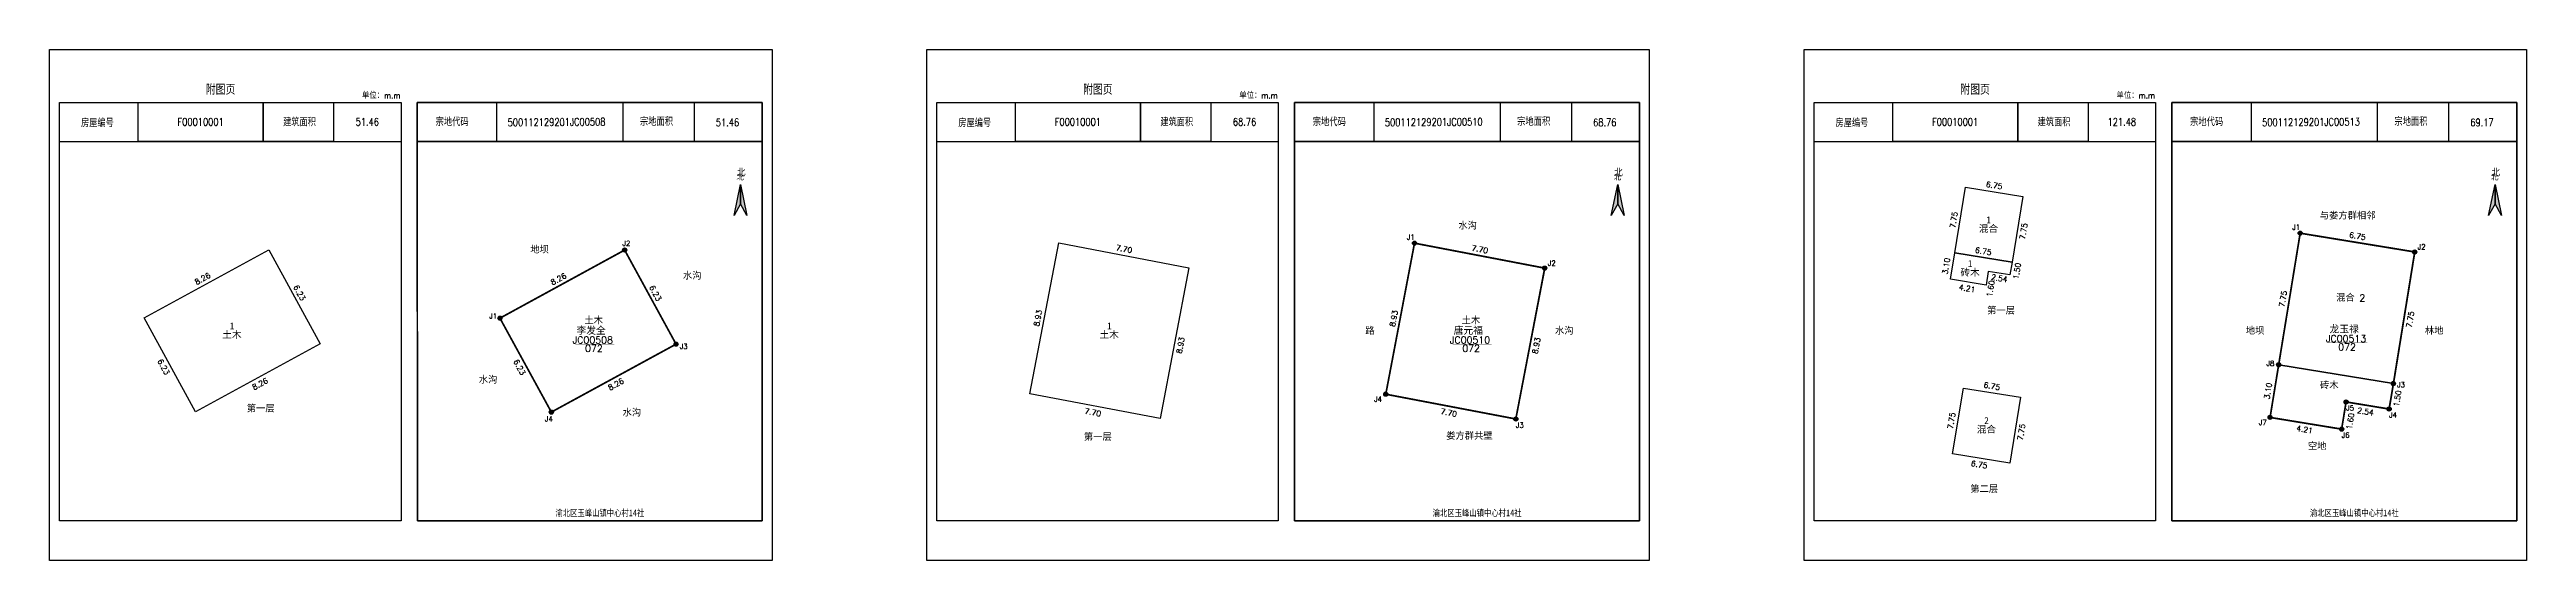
# Model space of a CAD drawing. Extents: x 36371590 to 36372043, y 3282005 to 3283161.
# Drawn here: x 36371896.3 to 36372040.3, y 3282004.5 to 3282034.2 of the extents above; entities that cross this region are included whole.
import ezdxf
from ezdxf.enums import TextEntityAlignment as Align

# ---------------------------------------------------------------- set-up
doc = ezdxf.new("R2010")
doc.units = 0
doc.header["$LTSCALE"] = 0.5
doc.linetypes.add('DASHED', pattern=[0.75, 0.5, -0.25])
doc.layers.get('0').update_dxf_attribs({"linetype": 'CONTINUOUS'})
doc.layers.add('_JMD_内', color=6, linetype='CONTINUOUS', true_color=0xff00ff)
doc.layers.add('_JZD_内', color=1, linetype='CONTINUOUS', true_color=0xff0000)
for name, color, linetype in [('_宗地图注记', 7, 'CONTINUOUS'), ('DLSS', 4, 'CONTINUOUS'), ('JZP', 1, 'CONTINUOUS'), ('TK', 7, 'CONTINUOUS'), ('ZJ', 7, 'CONTINUOUS'), ('内图框', 7, 'CONTINUOUS'), ('四至', 7, 'CONTINUOUS')]:
    doc.layers.add(name, color=color, linetype=linetype)
doc.layers.add('外图框', color=3, linetype='CONTINUOUS', plot=False)
doc.styles.add('HZ', font='rs.shx', dxfattribs={"width": 0.8, "bigfont": 'hztxt.shx'})
doc.styles.add('宋体', font='')
doc.styles.add('黑体', font='simhei.ttf')
doc.styles.get('宋体').set_extended_font_data('SimSun')

# ---------------------------------------------------------------- blocks, each defined once
blk = doc.blocks.new('指北针')
at = {"layer": '', "linetype": 'Continuous'}
for points in [[(0, 1.13), (0, 0), (-0.38, -0.68)], [(0, 1.13), (0.37, -0.68), (0, 0)]]:
    blk.add_hatch(color=7, dxfattribs=at).paths.add_polyline_path(points)
for points in [[(0, 1.13), (0, 0), (-0.38, -0.68)], [(0, 1.13), (0.37, -0.68), (0, 0)]]:
    blk.add_lwpolyline(points, close=True, dxfattribs=at)
at = {"layer": '', "linetype": 'DASHED', "style": '宋体', "width": 1}
blk.add_text('北', height=0.315, dxfattribs=at).set_placement((-0.24, 1.39))

msp = doc.modelspace()

# ---------------------------------------------------------------- hatches: boundary and pattern name
at = {"linetype": 'Continuous'}
h = msp.add_hatch(color=1, dxfattribs=at)
edge = h.paths.add_edge_path()
edge.add_arc((36372027.1, 3282023.54), 0.12, 0, 360)
at = {"linetype": 'Continuous', "true_color": 0x000000}
h = msp.add_hatch(color=18, dxfattribs=at)
edge = h.paths.add_edge_path()
edge.add_arc((36372027.1, 3282023.54), 0.11, 0, 360)
at = {"linetype": 'Continuous', "true_color": 0xffffff}
h = msp.add_hatch(color=7, dxfattribs=at)
edge = h.paths.add_edge_path(flags=0)
edge.add_arc((36372027.1, 3282023.54), 0.096, 0, 360)
at = {"linetype": 'Continuous'}
h = msp.add_hatch(color=1, dxfattribs=at)
edge = h.paths.add_edge_path()
edge.add_arc((36371929.69, 3282022.56), 0.12, 0, 360)
at = {"linetype": 'Continuous', "true_color": 0x000000}
h = msp.add_hatch(color=18, dxfattribs=at)
edge = h.paths.add_edge_path()
edge.add_arc((36371929.69, 3282022.56), 0.11, 0, 360)
at = {"linetype": 'Continuous', "true_color": 0xffffff}
h = msp.add_hatch(color=7, dxfattribs=at)
edge = h.paths.add_edge_path(flags=0)
edge.add_arc((36371929.69, 3282022.56), 0.096, 0, 360)
at = {"linetype": 'Continuous'}
h = msp.add_hatch(color=1, dxfattribs=at)
edge = h.paths.add_edge_path()
edge.add_arc((36371975.61, 3282022.96), 0.12, 0, 360)
at = {"linetype": 'Continuous', "true_color": 0x000000}
h = msp.add_hatch(color=18, dxfattribs=at)
edge = h.paths.add_edge_path()
edge.add_arc((36371975.61, 3282022.96), 0.11, 0, 360)
at = {"linetype": 'Continuous', "true_color": 0xffffff}
h = msp.add_hatch(color=7, dxfattribs=at)
edge = h.paths.add_edge_path(flags=0)
edge.add_arc((36371975.61, 3282022.96), 0.096, 0, 360)
at = {"linetype": 'Continuous'}
h = msp.add_hatch(color=1, dxfattribs=at)
edge = h.paths.add_edge_path()
edge.add_arc((36372033.76, 3282022.45), 0.12, 0, 360)
at = {"linetype": 'Continuous', "true_color": 0x000000}
h = msp.add_hatch(color=18, dxfattribs=at)
edge = h.paths.add_edge_path()
edge.add_arc((36372033.76, 3282022.45), 0.11, 0, 360)
at = {"linetype": 'Continuous', "true_color": 0xffffff}
h = msp.add_hatch(color=7, dxfattribs=at)
edge = h.paths.add_edge_path(flags=0)
edge.add_arc((36372033.76, 3282022.45), 0.096, 0, 360)
at = {"linetype": 'Continuous'}
h = msp.add_hatch(color=1, dxfattribs=at)
edge = h.paths.add_edge_path()
edge.add_arc((36371983.18, 3282021.51), 0.12, 0, 360)
at = {"linetype": 'Continuous', "true_color": 0x000000}
h = msp.add_hatch(color=18, dxfattribs=at)
edge = h.paths.add_edge_path()
edge.add_arc((36371983.18, 3282021.51), 0.11, 0, 360)
at = {"linetype": 'Continuous', "true_color": 0xffffff}
h = msp.add_hatch(color=7, dxfattribs=at)
edge = h.paths.add_edge_path(flags=0)
edge.add_arc((36371983.18, 3282021.51), 0.096, 0, 360)
at = {"linetype": 'Continuous'}
h = msp.add_hatch(color=1, dxfattribs=at)
edge = h.paths.add_edge_path()
edge.add_arc((36371922.44, 3282018.6), 0.12, 0, 360)
at = {"linetype": 'Continuous', "true_color": 0x000000}
h = msp.add_hatch(color=18, dxfattribs=at)
edge = h.paths.add_edge_path()
edge.add_arc((36371922.44, 3282018.6), 0.11, 0, 360)
at = {"linetype": 'Continuous', "true_color": 0xffffff}
h = msp.add_hatch(color=7, dxfattribs=at)
edge = h.paths.add_edge_path(flags=0)
edge.add_arc((36371922.44, 3282018.6), 0.096, 0, 360)
at = {"linetype": 'Continuous'}
h = msp.add_hatch(color=1, dxfattribs=at)
edge = h.paths.add_edge_path()
edge.add_arc((36371932.68, 3282017.09), 0.12, 0, 360)
at = {"linetype": 'Continuous', "true_color": 0x000000}
h = msp.add_hatch(color=18, dxfattribs=at)
edge = h.paths.add_edge_path()
edge.add_arc((36371932.68, 3282017.09), 0.11, 0, 360)
at = {"linetype": 'Continuous', "true_color": 0xffffff}
h = msp.add_hatch(color=7, dxfattribs=at)
edge = h.paths.add_edge_path(flags=0)
edge.add_arc((36371932.68, 3282017.09), 0.096, 0, 360)
at = {"linetype": 'Continuous'}
h = msp.add_hatch(color=1, dxfattribs=at)
edge = h.paths.add_edge_path()
edge.add_arc((36372025.85, 3282015.89), 0.12, 0, 360)
at = {"linetype": 'Continuous', "true_color": 0x000000}
h = msp.add_hatch(color=18, dxfattribs=at)
edge = h.paths.add_edge_path()
edge.add_arc((36372025.85, 3282015.89), 0.11, 0, 360)
at = {"linetype": 'Continuous', "true_color": 0xffffff}
h = msp.add_hatch(color=7, dxfattribs=at)
edge = h.paths.add_edge_path(flags=0)
edge.add_arc((36372025.85, 3282015.89), 0.096, 0, 360)
at = {"linetype": 'Continuous'}
h = msp.add_hatch(color=1, dxfattribs=at)
edge = h.paths.add_edge_path()
edge.add_arc((36372032.52, 3282014.8), 0.12, 0, 360)
at = {"linetype": 'Continuous', "true_color": 0x000000}
h = msp.add_hatch(color=18, dxfattribs=at)
edge = h.paths.add_edge_path()
edge.add_arc((36372032.52, 3282014.8), 0.11, 0, 360)
at = {"linetype": 'Continuous', "true_color": 0xffffff}
h = msp.add_hatch(color=7, dxfattribs=at)
edge = h.paths.add_edge_path(flags=0)
edge.add_arc((36372032.52, 3282014.8), 0.096, 0, 360)
at = {"linetype": 'Continuous'}
h = msp.add_hatch(color=1, dxfattribs=at)
edge = h.paths.add_edge_path()
edge.add_arc((36371973.94, 3282014.18), 0.12, 0, 360)
at = {"linetype": 'Continuous', "true_color": 0x000000}
h = msp.add_hatch(color=18, dxfattribs=at)
edge = h.paths.add_edge_path()
edge.add_arc((36371973.94, 3282014.18), 0.11, 0, 360)
at = {"linetype": 'Continuous', "true_color": 0xffffff}
h = msp.add_hatch(color=7, dxfattribs=at)
edge = h.paths.add_edge_path(flags=0)
edge.add_arc((36371973.94, 3282014.18), 0.096, 0, 360)
at = {"linetype": 'Continuous'}
h = msp.add_hatch(color=1, dxfattribs=at)
edge = h.paths.add_edge_path()
edge.add_arc((36372029.77, 3282013.73), 0.12, 0, 360)
at = {"linetype": 'Continuous', "true_color": 0x000000}
h = msp.add_hatch(color=18, dxfattribs=at)
edge = h.paths.add_edge_path()
edge.add_arc((36372029.77, 3282013.73), 0.11, 0, 360)
at = {"linetype": 'Continuous', "true_color": 0xffffff}
h = msp.add_hatch(color=7, dxfattribs=at)
edge = h.paths.add_edge_path(flags=0)
edge.add_arc((36372029.77, 3282013.73), 0.096, 0, 360)
at = {"linetype": 'Continuous'}
h = msp.add_hatch(color=1, dxfattribs=at)
edge = h.paths.add_edge_path()
edge.add_arc((36372032.27, 3282013.32), 0.12, 0, 360)
h = msp.add_hatch(color=1, dxfattribs=at)
edge = h.paths.add_edge_path()
edge.add_arc((36371925.43, 3282013.14), 0.12, 0, 360)
at = {"linetype": 'Continuous', "true_color": 0x000000}
h = msp.add_hatch(color=18, dxfattribs=at)
edge = h.paths.add_edge_path()
edge.add_arc((36371925.43, 3282013.14), 0.11, 0, 360)
at = {"linetype": 'Continuous', "true_color": 0xffffff}
h = msp.add_hatch(color=7, dxfattribs=at)
edge = h.paths.add_edge_path(flags=0)
edge.add_arc((36371925.43, 3282013.14), 0.096, 0, 360)
at = {"linetype": 'Continuous'}
h = msp.add_hatch(color=1, dxfattribs=at)
edge = h.paths.add_edge_path()
edge.add_arc((36371981.5, 3282012.74), 0.12, 0, 360)
at = {"linetype": 'Continuous', "true_color": 0x000000}
h = msp.add_hatch(color=18, dxfattribs=at)
edge = h.paths.add_edge_path()
edge.add_arc((36371981.5, 3282012.74), 0.11, 0, 360)
at = {"linetype": 'Continuous', "true_color": 0xffffff}
h = msp.add_hatch(color=7, dxfattribs=at)
edge = h.paths.add_edge_path(flags=0)
edge.add_arc((36371981.5, 3282012.74), 0.096, 0, 360)
at = {"linetype": 'Continuous'}
h = msp.add_hatch(color=1, dxfattribs=at)
edge = h.paths.add_edge_path()
edge.add_arc((36372025.35, 3282012.83), 0.12, 0, 360)
at = {"linetype": 'Continuous', "true_color": 0x000000}
h = msp.add_hatch(color=18, dxfattribs=at)
edge = h.paths.add_edge_path()
edge.add_arc((36372025.35, 3282012.83), 0.11, 0, 360)
at = {"linetype": 'Continuous', "true_color": 0xffffff}
h = msp.add_hatch(color=7, dxfattribs=at)
edge = h.paths.add_edge_path(flags=0)
edge.add_arc((36372025.35, 3282012.83), 0.096, 0, 360)
at = {"linetype": 'Continuous'}
h = msp.add_hatch(color=1, dxfattribs=at)
edge = h.paths.add_edge_path()
edge.add_arc((36372029.51, 3282012.15), 0.12, 0, 360)
at = {"linetype": 'Continuous', "true_color": 0x000000}
h = msp.add_hatch(color=18, dxfattribs=at)
edge = h.paths.add_edge_path()
edge.add_arc((36372029.51, 3282012.15), 0.11, 0, 360)
at = {"linetype": 'Continuous', "true_color": 0xffffff}
h = msp.add_hatch(color=7, dxfattribs=at)
edge = h.paths.add_edge_path(flags=0)
edge.add_arc((36372029.51, 3282012.15), 0.096, 0, 360)
at = {"linetype": 'Continuous', "true_color": 0x000000}
h = msp.add_hatch(color=18, dxfattribs=at)
edge = h.paths.add_edge_path()
edge.add_arc((36372032.27, 3282013.32), 0.11, 0, 360)
at = {"linetype": 'Continuous', "true_color": 0xffffff}
h = msp.add_hatch(color=7, dxfattribs=at)
edge = h.paths.add_edge_path(flags=0)
edge.add_arc((36372032.27, 3282013.32), 0.096, 0, 360)

# ---------------------------------------------------------------- linework, layer by layer
at = {"color": 7, "linetype": 'Continuous'}
for centre in [(36372027.1, 3282023.54), (36371929.69, 3282022.56), (36371975.61, 3282022.96), (36372033.76, 3282022.45), (36371983.18, 3282021.51), (36371922.44, 3282018.6), (36371932.68, 3282017.09), (36372025.85, 3282015.89), (36372032.52, 3282014.8), (36371973.94, 3282014.18), (36372029.77, 3282013.73), (36371925.43, 3282013.14), (36371981.5, 3282012.74), (36372025.35, 3282012.83), (36372029.51, 3282012.15), (36372032.27, 3282013.32)]:
    msp.add_circle(centre, 0.11, dxfattribs=at)
at = {"layer": '_JMD_内', "linetype": 'Continuous', "ltscale": 0.5}
for points in [[(36372007.64, 3282026.22), (36372010.97, 3282025.67), (36372010.35, 3282021.85), (36372007.02, 3282022.39)], [(36372007.02, 3282022.39), (36372010.35, 3282021.85), (36372010.23, 3282021.11), (36372008.97, 3282021.31), (36372008.85, 3282020.52), (36372006.77, 3282020.86)], [(36372007.52, 3282014.54), (36372010.85, 3282014), (36372010.22, 3282010.18), (36372006.89, 3282010.72)]]:
    msp.add_lwpolyline(points, close=True, dxfattribs=at)
at = {"layer": '_JMD_内', "linetype": 'Continuous'}
for points in [[(36372027.1, 3282023.54), (36372033.76, 3282022.45), (36372032.52, 3282014.8), (36372025.85, 3282015.89)], [(36371901.75, 3282018.62), (36371909, 3282022.58), (36371911.99, 3282017.11), (36371904.74, 3282013.15)], [(36371922.44, 3282018.6), (36371929.69, 3282022.56), (36371932.68, 3282017.09), (36371925.43, 3282013.14)], [(36371954.93, 3282022.97), (36371962.49, 3282021.53), (36371960.82, 3282012.76), (36371953.25, 3282014.2)], [(36371975.61, 3282022.96), (36371983.18, 3282021.51), (36371981.5, 3282012.74), (36371973.94, 3282014.18)], [(36372025.85, 3282015.89), (36372032.52, 3282014.8), (36372032.27, 3282013.32), (36372029.77, 3282013.73), (36372029.51, 3282012.15), (36372025.35, 3282012.83)]]:
    msp.add_lwpolyline(points, close=True, dxfattribs=at)
at = {"layer": '_JZD_内', "linetype": 'Continuous', "const_width": 0.1}
for points in [[(36372027.1, 3282023.54), (36372033.76, 3282022.45), (36372032.52, 3282014.8), (36372032.27, 3282013.32), (36372029.77, 3282013.73), (36372029.51, 3282012.15), (36372025.35, 3282012.83), (36372025.85, 3282015.89)], [(36371922.44, 3282018.6), (36371929.69, 3282022.56), (36371932.68, 3282017.09), (36371925.43, 3282013.14)], [(36371975.61, 3282022.96), (36371983.18, 3282021.51), (36371981.5, 3282012.74), (36371973.94, 3282014.18)]]:
    msp.add_lwpolyline(points, close=True, dxfattribs=at)
at = {"layer": 'DLSS', "color": 1, "linetype": 'Continuous', "const_width": 0.01}
for points in [[(36371926.83, 3282017.09), (36371929.09, 3282017.09)], [(36371977.83, 3282017.09), (36371980.09, 3282017.09)], [(36372028.75, 3282017.17), (36372031.01, 3282017.17)]]:
    msp.add_lwpolyline(points, dxfattribs=at)
at = {"layer": 'JZP', "color": 1, "linetype": 'Continuous'}
for centre in [(36372027.1, 3282023.54), (36371929.69, 3282022.56), (36371975.61, 3282022.96), (36372033.76, 3282022.45), (36371983.18, 3282021.51), (36371922.44, 3282018.6), (36371932.68, 3282017.09), (36372025.85, 3282015.89), (36372032.52, 3282014.8), (36371973.94, 3282014.18), (36372029.77, 3282013.73), (36372032.27, 3282013.32), (36371925.43, 3282013.14), (36371981.5, 3282012.74), (36372025.35, 3282012.83), (36372029.51, 3282012.15)]:
    msp.add_circle(centre, 0.12, dxfattribs=at)
at = {"layer": '内图框', "linetype": 'Continuous'}
for points in [[(36371896.84, 3282031.14), (36371916.69, 3282031.14), (36371916.69, 3282006.82), (36371896.84, 3282006.82)], [(36371901.41, 3282031.14), (36371908.68, 3282031.14), (36371908.68, 3282028.87), (36371901.41, 3282028.87)], [(36371908.68, 3282031.14), (36371912.77, 3282031.14), (36371912.77, 3282028.87), (36371908.68, 3282028.87)], [(36371917.63, 3282031.14), (36371937.69, 3282031.14), (36371937.69, 3282006.82), (36371917.64, 3282006.82)], [(36371917.63, 3282031.14), (36371922.25, 3282031.14), (36371922.25, 3282028.87), (36371917.63, 3282028.87)], [(36371917.63, 3282028.87), (36371937.69, 3282028.87), (36371937.69, 3282031.14), (36371917.63, 3282031.14)], [(36371929.6, 3282031.14), (36371933.73, 3282031.14), (36371933.73, 3282028.87), (36371929.6, 3282028.87)], [(36371947.84, 3282031.14), (36371967.69, 3282031.14), (36371967.69, 3282006.82), (36371947.84, 3282006.82)], [(36371952.41, 3282031.14), (36371959.68, 3282031.14), (36371959.68, 3282028.87), (36371952.41, 3282028.87)], [(36371959.68, 3282031.14), (36371963.77, 3282031.14), (36371963.77, 3282028.87), (36371959.68, 3282028.87)], [(36371968.63, 3282031.14), (36371988.69, 3282031.14), (36371988.69, 3282006.82), (36371968.64, 3282006.82)], [(36371968.63, 3282031.14), (36371973.25, 3282031.14), (36371973.25, 3282028.87), (36371968.63, 3282028.87)], [(36371968.63, 3282028.87), (36371988.69, 3282028.87), (36371988.69, 3282031.14), (36371968.63, 3282031.14)], [(36371980.6, 3282031.14), (36371984.73, 3282031.14), (36371984.73, 3282028.87), (36371980.6, 3282028.87)], [(36371998.84, 3282031.14), (36372018.69, 3282031.14), (36372018.69, 3282006.82), (36371998.84, 3282006.82)], [(36372003.41, 3282031.14), (36372010.68, 3282031.14), (36372010.68, 3282028.87), (36372003.41, 3282028.87)], [(36372010.68, 3282031.14), (36372014.77, 3282031.14), (36372014.77, 3282028.87), (36372010.68, 3282028.87)], [(36372019.63, 3282031.14), (36372039.69, 3282031.14), (36372039.69, 3282006.82), (36372019.64, 3282006.82)], [(36372019.63, 3282031.14), (36372024.25, 3282031.14), (36372024.25, 3282028.87), (36372019.63, 3282028.87)], [(36372019.63, 3282028.87), (36372039.69, 3282028.87), (36372039.69, 3282031.14), (36372019.63, 3282031.14)], [(36372031.6, 3282031.14), (36372035.73, 3282031.14), (36372035.73, 3282028.87), (36372031.6, 3282028.87)], [(36371896.84, 3282028.87), (36371916.69, 3282028.87), (36371916.69, 3282006.82), (36371896.84, 3282006.82)], [(36371947.84, 3282028.87), (36371967.69, 3282028.87), (36371967.69, 3282006.82), (36371947.84, 3282006.82)], [(36371998.84, 3282028.87), (36372018.69, 3282028.87), (36372018.69, 3282006.82), (36371998.84, 3282006.82)]]:
    msp.add_lwpolyline(points, close=True, dxfattribs=at)
for points in [[(36371897.41, 3282028.87), (36371916.55, 3282028.87)], [(36371948.41, 3282028.87), (36371967.55, 3282028.87)], [(36371999.41, 3282028.87), (36372018.55, 3282028.87)]]:
    msp.add_lwpolyline(points, dxfattribs=at)
at = {"layer": '内图框', "color": 7, "linetype": 'Continuous', "flags": 128}
for points in [[(36371917.63, 3282028.87), (36371917.64, 3282006.82), (36371937.69, 3282006.82), (36371937.69, 3282028.87), (36371917.63, 3282028.87)], [(36371968.63, 3282028.87), (36371968.64, 3282006.82), (36371988.69, 3282006.82), (36371988.69, 3282028.87), (36371968.63, 3282028.87)], [(36372019.63, 3282028.87), (36372019.64, 3282006.82), (36372039.69, 3282006.82), (36372039.69, 3282028.87), (36372019.63, 3282028.87)]]:
    msp.add_lwpolyline(points, close=True, dxfattribs=at)
at = {"layer": '外图框', "linetype": 'Continuous', "flags": 128}
for points in [[(36371917.26, 3282004.52), (36371896.26, 3282004.52), (36371896.26, 3282034.22), (36371917.26, 3282034.22), (36371938.26, 3282034.22), (36371938.26, 3282004.52)], [(36371968.26, 3282004.52), (36371947.26, 3282004.52), (36371947.26, 3282034.22), (36371968.26, 3282034.22), (36371989.26, 3282034.22), (36371989.26, 3282004.52)], [(36372019.26, 3282004.52), (36371998.26, 3282004.52), (36371998.26, 3282034.22), (36372019.26, 3282034.22), (36372040.26, 3282034.22), (36372040.26, 3282004.52)]]:
    msp.add_lwpolyline(points, close=True, dxfattribs=at)

# ---------------------------------------------------------------- block references
at = {"layer": '内图框', "linetype": 'Continuous'}
for p in [(36371936.43, 3282025.25), (36371987.43, 3282025.25), (36372038.43, 3282025.25)]:
    msp.add_blockref('指北针', p, dxfattribs=at)

# ---------------------------------------------------------------- texts
at = {"color": 7, "linetype": 'Continuous', "style": 'HZ'}
for s, rotation, p in [('6.75', 350.7305, (36372008.81, 3282026.24)), ('7.75', 80.7302, (36372007.04, 3282023.81)), ('7.75', 80.7287, (36372011.1, 3282023.15)), ('7.70', 349.1973, (36371958.22, 3282022.56)), ('6.75', 350.7303, (36372008.18, 3282022.41)), ('8.26', 28.6126, (36371904.81, 3282020.53)), ('3.10', 80.7294, (36372006.6, 3282021.13)), ('1.60', 80.7284, (36372009.18, 3282019.82)), ('2.54', 350.729, (36372009.11, 3282020.84)), ('1.50', 80.7311, (36372010.72, 3282020.84)), ('6.23', 298.6129, (36371910.42, 3282020.42)), ('4.21', 350.7296, (36372007.24, 3282020.25)), ('8.93', 79.1975, (36371953.78, 3282018.1)), ('8.93', 79.1969, (36371962.07, 3282016.52)), ('6.23', 298.6129, (36371902.52, 3282016.11)), ('8.26', 28.6126, (36371908.15, 3282014.41)), ('6.75', 350.7305, (36372008.68, 3282014.57)), ('7.70', 349.1972, (36371956.41, 3282013.06)), ('7.75', 80.7302, (36372006.91, 3282012.14)), ('7.75', 80.7287, (36372010.97, 3282011.48)), ('6.75', 350.7303, (36372007.94, 3282010.01))]:
    msp.add_text(s, height=0.32, rotation=rotation, dxfattribs=at).set_placement(p)
at = {"color": 7, "linetype": 'Continuous'}
for s, style, p in [('混合', '黑体', (36372008.42, 3282023.61)), ('1', '黑体', (36372008.85, 3282024.12)), ('砖木', '黑体', (36372007.35, 3282021.06)), ('1', '黑体', (36372007.78, 3282021.57)), ('第一层', 'HZ', (36372008.9, 3282018.82)), ('土木', '黑体', (36371906.3, 3282017.44)), ('1', '黑体', (36371906.73, 3282017.95)), ('土木', '黑体', (36371957.3, 3282017.44)), ('1', '黑体', (36371957.73, 3282017.95)), ('第一层', 'HZ', (36371907.72, 3282013.13)), ('混合', '黑体', (36372008.3, 3282011.94)), ('2', '黑体', (36372008.73, 3282012.45)), ('第一层', 'HZ', (36371956.39, 3282011.48)), ('第二层', 'HZ', (36372007.92, 3282008.45))]:
    msp.add_text(s, height=0.4, dxfattribs=dict(at, style=style)).set_placement(p)
at = {"layer": '_宗地图注记', "color": 7, "linetype": 'Continuous', "style": 'HZ'}
for s, p in [('J1', (36372026.64, 3282023.74)), ('J2', (36371929.56, 3282022.8)), ('J1', (36371975.16, 3282023.16)), ('J2', (36372033.93, 3282022.6)), ('J2', (36371983.36, 3282021.65)), ('J1', (36371921.82, 3282018.58)), ('J3', (36371932.89, 3282016.81)), ('J8', (36372025.14, 3282015.82)), ('J4', (36371973.26, 3282013.74)), ('J5', (36372029.77, 3282013.23)), ('J3', (36372032.73, 3282014.58)), ('J4', (36371925.05, 3282012.6)), ('J3', (36371981.5, 3282012.23)), ('J7', (36372024.69, 3282012.39)), ('J4', (36372032.27, 3282012.82)), ('J6', (36372029.51, 3282011.65))]:
    msp.add_text(s, height=0.3, dxfattribs=at).set_placement(p)
at = {"layer": '_宗地图注记', "color": 6, "linetype": 'Continuous', "style": 'HZ'}
for s, p in [('混合 2', (36372029.19, 3282019.57)), ('土木', (36371927.35, 3282018.25)), ('土木', (36371978.35, 3282018.25)), ('砖木', (36372028.25, 3282014.48))]:
    msp.add_text(s, height=0.4, dxfattribs=at).set_placement(p)
at = {"layer": '_宗地图注记', "color": 1, "linetype": 'Continuous', "style": 'HZ'}
for s, height, p in [('李发全', 0.42, (36371926.89, 3282017.64)), ('唐元福', 0.42, (36371977.89, 3282017.64)), ('龙玉禄', 0.42, (36372028.81, 3282017.72)), ('JC00508', 0.4, (36371926.66, 3282017.13)), ('072', 0.4, (36371927.39, 3282016.65)), ('JC00510', 0.4, (36371977.66, 3282017.13)), ('072', 0.4, (36371978.39, 3282016.65)), ('JC00513', 0.4, (36372028.59, 3282017.21)), ('072', 0.4, (36372029.31, 3282016.73))]:
    msp.add_text(s, height=height, dxfattribs=at).set_placement(p)
at = {"layer": 'TK', "linetype": 'Continuous', "style": 'HZ', "width": 0.9}
for p in [(36371905.34, 3282031.59), (36371956.34, 3282031.59), (36372007.34, 3282031.59)]:
    msp.add_text('附图页', height=0.607, dxfattribs=at).set_placement(p)
at = {"layer": 'TK', "linetype": 'DASHED', "style": 'HZ', "width": 0.9}
for s, height, p in [('单位：m.m', 0.353, (36371914.42, 3282031.37)), ('单位：m.m', 0.353, (36371965.42, 3282031.37)), ('单位：m.m', 0.353, (36372016.42, 3282031.37)), ('北', 0.411, (36371936.22, 3282026.84)), ('北', 0.411, (36371987.22, 3282026.84)), ('北', 0.411, (36372038.22, 3282026.84))]:
    msp.add_text(s, height=height, dxfattribs=at).set_placement(p)
at = {"layer": 'TK', "linetype": 'Continuous', "style": 'HZ', "width": 0.8}
for p in [(36371899.04, 3282029.99), (36371950.04, 3282029.99), (36372001.04, 3282029.99)]:
    msp.add_text('房屋编号', height=0.441, dxfattribs=at).set_placement(p, align=Align.MIDDLE)
for s, height, p in [('建筑面积', 0.441, (36371910.79, 3282029.98)), ('宗地代码', 0.446, (36371919.66, 3282029.99)), ('宗地面积', 0.446, (36371931.54, 3282030.01)), ('建筑面积', 0.441, (36371961.79, 3282029.98)), ('宗地代码', 0.446, (36371970.66, 3282029.99)), ('宗地面积', 0.446, (36371982.54, 3282030.01)), ('建筑面积', 0.441, (36372012.79, 3282029.98)), ('宗地代码', 0.446, (36372021.66, 3282029.99)), ('宗地面积', 0.446, (36372033.54, 3282030.01))]:
    msp.add_text(s, height=height, dxfattribs=at).set_placement(p, align=Align.MIDDLE_CENTER)
at = {"layer": 'TK', "linetype": 'DASHED', "style": '黑体', "width": 0.8}
for p in [(36371928.25, 3282007.09), (36371979.25, 3282007.09), (36372030.25, 3282007.09)]:
    msp.add_text('渝北区玉峰山镇中心村14社', height=0.3806, dxfattribs=at).set_placement(p, align=Align.CENTER)
at = {"layer": 'ZJ', "color": 7, "linetype": 'Continuous', "style": 'HZ'}
for s, rotation, p in [('6.75', 350.7305, (36372029.93, 3282023.29)), ('7.70', 349.1973, (36371978.91, 3282022.54)), ('8.26', 28.6126, (36371925.5, 3282020.51)), ('6.23', 298.6129, (36371931.11, 3282020.4)), ('7.75', 80.7302, (36372026.18, 3282019.22)), ('8.93', 79.1975, (36371974.47, 3282018.08)), ('7.75', 80.7287, (36372033.58, 3282018.02)), ('8.93', 79.1969, (36371982.76, 3282016.5)), ('6.23', 298.6129, (36371923.21, 3282016.09)), ('8.26', 28.6126, (36371928.84, 3282014.39)), ('3.10', 80.7294, (36372025.31, 3282013.87)), ('1.50', 80.7311, (36372032.83, 3282013.43)), ('7.70', 349.1972, (36371977.1, 3282013.04)), ('4.21', 350.7296, (36372026.86, 3282012.05)), ('1.60', 80.7284, (36372030.09, 3282012.11)), ('2.54', 350.729, (36372030.4, 3282013.09))]:
    msp.add_text(s, height=0.32, rotation=rotation, dxfattribs=at).set_placement(p)
at = {"layer": '内图框', "char_height": 0.44, "attachment_point": 5, "style": 'HZ'}
for s, insert, width in [('F00010001', (36371905.04, 3282030.01), 7.2755), ('51.46', (36371914.73, 3282030.01), 3.9186), ('F00010001', (36371956.04, 3282030.01), 7.2755), ('68.76', (36371965.73, 3282030.01), 3.9186), ('F00010001', (36372007.04, 3282030.01), 7.2755), ('121.48', (36372016.73, 3282030.01), 3.9186)]:
    msp.add_mtext(s, dxfattribs=dict(at, insert=insert, width=width))
at = {"layer": '内图框', "char_height": 0.44, "attachment_point": 5, "rotation": 0.3525, "style": 'HZ'}
for s, insert, width in [('500112129201JC00508', (36371925.73, 3282030), 7.2232), ('51.46', (36371935.67, 3282029.98), 4.2496), ('500112129201JC00510', (36371976.73, 3282030), 7.2232), ('68.76', (36371986.67, 3282029.98), 4.2496), ('500112129201JC00513', (36372027.73, 3282030), 7.2232), ('69.17', (36372037.67, 3282029.98), 4.2496)]:
    msp.add_mtext(s, dxfattribs=dict(at, insert=insert, width=width))
at = {"layer": '四至', "color": 7, "linetype": 'Continuous', "style": 'HZ'}
for s, p in [('水沟', (36371978.16, 3282023.76)), ('与娄方群相邻', (36372028.24, 3282024.34)), ('地坝', (36371924.21, 3282022.37)), ('水沟', (36371933.08, 3282020.85)), ('路', (36371972.75, 3282017.65)), ('水沟', (36371983.78, 3282017.65)), ('地坝', (36372023.94, 3282017.65)), ('林地', (36372034.35, 3282017.65)), ('水沟', (36371921.21, 3282014.8)), ('水沟', (36371929.57, 3282012.89)), ('娄方群共壁', (36371977.45, 3282011.54)), ('空地', (36372027.55, 3282010.94))]:
    msp.add_text(s, height=0.4, dxfattribs=at).set_placement(p)

doc.saveas('drawing.dxf')
